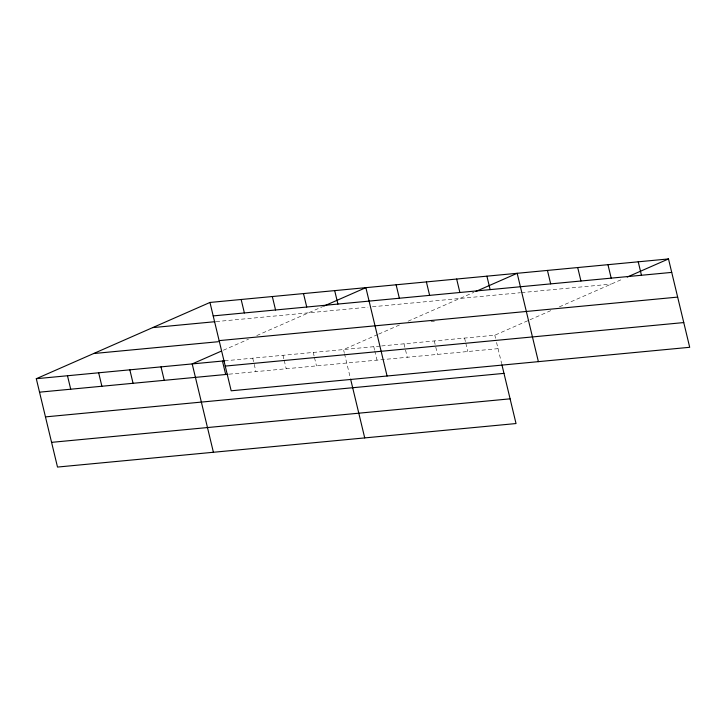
<?xml version="1.0" encoding="UTF-8"?>
<svg xmlns="http://www.w3.org/2000/svg" width="726" height="726" viewBox="0 0 726 726"><rect width="100%" height="100%" fill="white"/><g stroke="black" fill="none" stroke-linecap="round" stroke-linejoin="round"><path stroke-width="0.54" stroke-dasharray="3.63 2.72" d="M223.363 350.231L248.501 339.196M256.759 335.566L322.634 306.644M377.692 334.55L343.507 349.56L344.251 352.664M378.7 334.105L399.817 324.831M408.076 321.21L473.942 292.279M381.622 345.948L494.823 335.203L529.009 320.193M530.016 319.749L551.125 310.474M559.383 306.853L623.244 278.802M216.13 321.591L367.955 307.189M372.438 306.762L520.388 292.723M521.513 292.614L611.183 284.102M431.081 321.518L434.447 321.201M224.697 360.831L380.497 346.048M229.053 374.18L498.054 348.652M494.823 335.203L495.568 338.307M496.557 342.445L501.666 363.699M464.558 338.071L465.557 342.209M465.802 343.244L467.789 351.529M434.293 340.948L437.524 354.397M404.037 343.815L407.268 357.274M373.772 346.692L374.516 349.796M374.761 350.83L377.003 360.141M344.505 353.698L350.349 378.055M313.251 352.428L314.24 356.575M314.485 357.609L316.482 365.886M282.986 355.304L283.975 359.443M284.229 360.477L286.216 368.763M252.721 358.172L255.951 371.63"/><path stroke-width="1.09" d="M501.92 364.779L516.032 423.548L57.508 467.063L36.3 378.709L209.968 302.452L668.492 258.937L689.7 347.291L231.177 390.797L209.968 302.452M221.357 351.112L192.199 363.917L213.408 452.271M323.633 306.2L365.868 287.65L387.076 376.004M475.957 291.398L517.175 273.294L538.383 361.648M627.264 277.042L668.492 258.937M213.199 315.901L671.722 272.395M152.66 327.617L215.014 321.7M219.134 340.621L677.648 297.106M93.609 353.544L218.326 341.71M36.3 378.709L224.697 360.831M225.241 366.085L683.765 322.571M39.531 392.167L227.928 374.289M45.466 416.887L503.989 373.373M51.573 442.352L510.097 398.837M638.227 261.805L641.457 275.263M607.961 264.681L611.192 278.14M577.705 267.549L580.936 281.007M547.44 270.426L550.671 283.875M486.91 276.17L490.141 289.62M456.654 279.038L459.885 292.496M426.389 281.915L429.62 295.364M396.124 284.783L399.354 298.241M334.686 290.609L337.917 304.067M350.613 379.135L364.724 437.914M303.504 293.576L306.735 307.025M272.323 296.535L275.553 309.984M241.15 299.493L244.381 312.942M222.455 361.049L225.686 374.498M161.018 366.875L164.248 380.333M129.836 369.833L133.067 383.292M98.663 372.792L101.885 386.25M67.482 375.75L70.712 389.209"/></g></svg>
